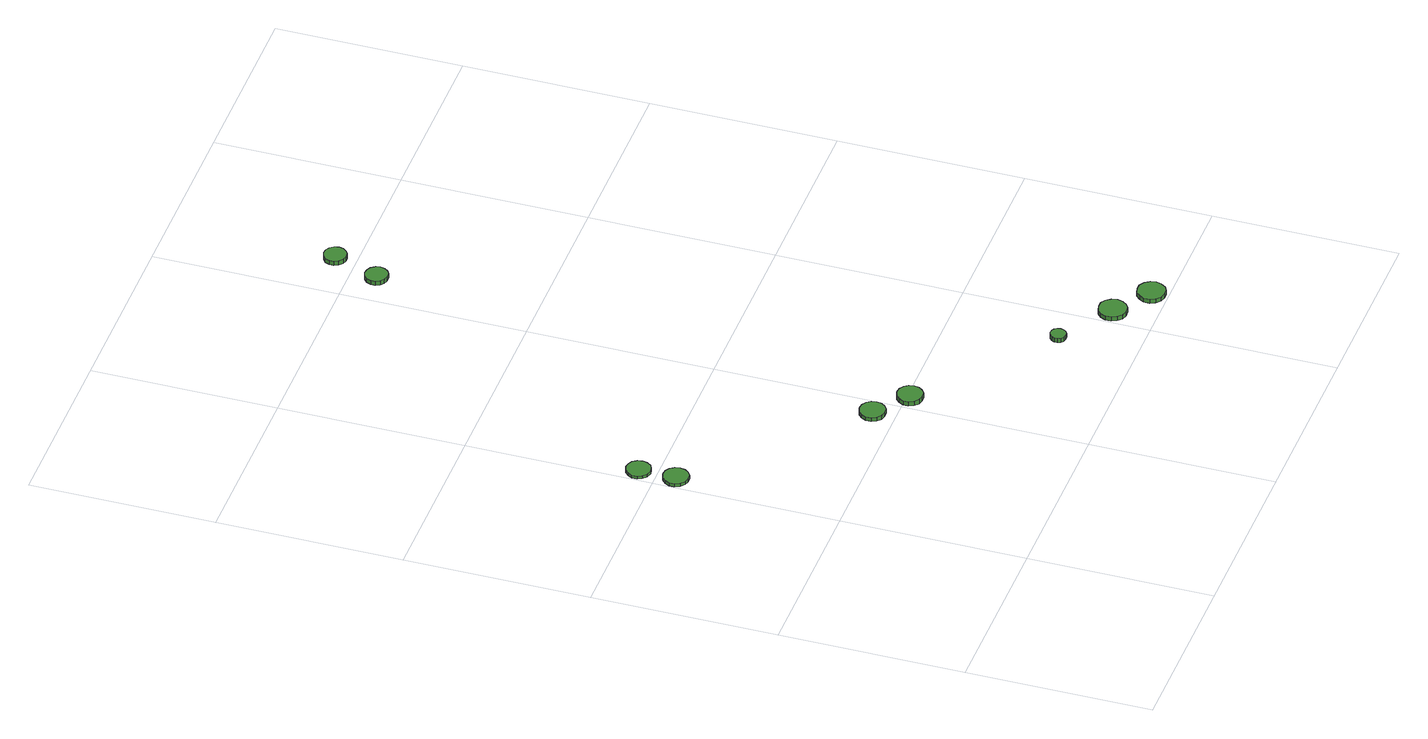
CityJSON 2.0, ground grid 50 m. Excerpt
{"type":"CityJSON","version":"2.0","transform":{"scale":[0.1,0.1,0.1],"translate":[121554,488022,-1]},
"CityObjects":{
"tree1":{"type":"SolitaryVegetationObject","attributes":{"function":"something"},"geometry":[{"type":"MultiSurface","lod":"1","boundaries":[[[0,1,2,3,4,5,6,7,8,9,10,11,12,13,14]],[[15,16,17,18,19,20,21,22,23,24,25,26,27,28,29]],[[0,29,28,1]],[[1,28,27,2]],[[2,27,26,3]],[[3,26,25,4]],[[4,25,24,5]],[[5,24,23,6]],[[6,23,22,7]],[[7,22,21,8]],[[8,21,20,9]],[[9,20,19,10]],[[10,19,18,11]],[[11,18,17,12]],[[12,17,16,13]],[[13,16,15,14]],[[14,15,29,0]]]}]},
"tree2":{"type":"SolitaryVegetationObject","attributes":{"function":"something"},"geometry":[{"type":"MultiSurface","lod":"1","boundaries":[[[30,31,32,33,34,35,36,37,38,39,40,41,42,43,44]],[[45,46,47,48,49,50,51,52,53,54,55,56,57,58,59]],[[30,59,58,31]],[[31,58,57,32]],[[32,57,56,33]],[[33,56,55,34]],[[34,55,54,35]],[[35,54,53,36]],[[36,53,52,37]],[[37,52,51,38]],[[38,51,50,39]],[[39,50,49,40]],[[40,49,48,41]],[[41,48,47,42]],[[42,47,46,43]],[[43,46,45,44]],[[44,45,59,30]]]}]},
"tree3":{"type":"SolitaryVegetationObject","attributes":{"function":"something"},"geometry":[{"type":"MultiSurface","lod":"1","boundaries":[[[60,61,62,63,64,65,66,67,68,69,70,71,72,73,74]],[[75,76,77,78,79,80,81,82,83,84,85,86,87,88,89]],[[60,89,88,61]],[[61,88,87,62]],[[62,87,86,63]],[[63,86,85,64]],[[64,85,84,65]],[[65,84,83,66]],[[66,83,82,67]],[[67,82,81,68]],[[68,81,80,69]],[[69,80,79,70]],[[70,79,78,71]],[[71,78,77,72]],[[72,77,76,73]],[[73,76,75,74]],[[74,75,89,60]]]}]},
"tree4":{"type":"SolitaryVegetationObject","attributes":{"function":"something"},"geometry":[{"type":"MultiSurface","lod":"1","boundaries":[[[90,91,92,93,94,95,96,97,98,99,100,101,102,103,104]],[[105,106,107,108,109,110,111,112,113,114,115,116,117,118,119]],[[90,119,118,91]],[[91,118,117,92]],[[92,117,116,93]],[[93,116,115,94]],[[94,115,114,95]],[[95,114,113,96]],[[96,113,112,97]],[[97,112,111,98]],[[98,111,110,99]],[[99,110,109,100]],[[100,109,108,101]],[[101,108,107,102]],[[102,107,106,103]],[[103,106,105,104]],[[104,105,119,90]]]}]},
"tree5":{"type":"SolitaryVegetationObject","attributes":{"function":"something"},"geometry":[{"type":"MultiSurface","lod":"1","boundaries":[[[120,121,122,123,124,125,126,127,128,129,130,131,132,133,134]],[[135,136,137,138,139,140,141,142,143,144,145,146,147,148,149]],[[120,149,148,121]],[[121,148,147,122]],[[122,147,146,123]],[[123,146,145,124]],[[124,145,144,125]],[[125,144,143,126]],[[126,143,142,127]],[[127,142,141,128]],[[128,141,140,129]],[[129,140,139,130]],[[130,139,138,131]],[[131,138,137,132]],[[132,137,136,133]],[[133,136,135,134]],[[134,135,149,120]]]}]},
"tree6":{"type":"SolitaryVegetationObject","attributes":{"function":"something"},"geometry":[{"type":"MultiSurface","lod":"1","boundaries":[[[150,151,152,153,154,155,156,157,158,159,160,161,162,163,164]],[[165,166,167,168,169,170,171,172,173,174,175,176,177,178,179]],[[150,179,178,151]],[[151,178,177,152]],[[152,177,176,153]],[[153,176,175,154]],[[154,175,174,155]],[[155,174,173,156]],[[156,173,172,157]],[[157,172,171,158]],[[158,171,170,159]],[[159,170,169,160]],[[160,169,168,161]],[[161,168,167,162]],[[162,167,166,163]],[[163,166,165,164]],[[164,165,179,150]]]}]},
"tree7":{"type":"SolitaryVegetationObject","attributes":{"function":"something"},"geometry":[{"type":"MultiSurface","lod":"1","boundaries":[[[180,181,182,183,184,185,186,187,188,189,190,191,192,193,194]],[[195,196,197,198,199,200,201,202,203,204,205,206,207,208,209]],[[180,209,208,181]],[[181,208,207,182]],[[182,207,206,183]],[[183,206,205,184]],[[184,205,204,185]],[[185,204,203,186]],[[186,203,202,187]],[[187,202,201,188]],[[188,201,200,189]],[[189,200,199,190]],[[190,199,198,191]],[[191,198,197,192]],[[192,197,196,193]],[[193,196,195,194]],[[194,195,209,180]]]}]},
"tree8":{"type":"SolitaryVegetationObject","attributes":{"function":"something"},"geometry":[{"type":"MultiSurface","lod":"1","boundaries":[[[210,211,212,213,214,215,216,217,218,219,220,221,222,223,224]],[[225,226,227,228,229,230,231,232,233,234,235,236,237,238,239]],[[210,239,238,211]],[[211,238,237,212]],[[212,237,236,213]],[[213,236,235,214]],[[214,235,234,215]],[[215,234,233,216]],[[216,233,232,217]],[[217,232,231,218]],[[218,231,230,219]],[[219,230,229,220]],[[220,229,228,221]],[[221,228,227,222]],[[222,227,226,223]],[[223,226,225,224]],[[224,225,239,210]]]}]},
"tree9":{"type":"SolitaryVegetationObject","attributes":{"function":"something"},"geometry":[{"type":"MultiSurface","lod":"1","boundaries":[[[240,241,242,243,244,245,246,247,248,249,250,251,252,253,254]],[[255,256,257,258,259,260,261,262,263,264,265,266,267,268,269]],[[240,269,268,241]],[[241,268,267,242]],[[242,267,266,243]],[[243,266,265,244]],[[244,265,264,245]],[[245,264,263,246]],[[246,263,262,247]],[[247,262,261,248]],[[248,261,260,249]],[[249,260,259,250]],[[250,259,258,251]],[[251,258,257,252]],[[252,257,256,253]],[[253,256,255,254]],[[254,255,269,240]]]}]}
},
"vertices":[
[74,950,18],[71,964,18],[63,975,18],[51,983,18],[36,984,18],[23,980,18],[12,970,18],[6,957,18],[6,943,18],[12,930,18],[23,920,18],[36,916,18],[51,917,18],[63,925,18],[71,936,18],[71,936,9],[63,925,9],[51,917,9],[36,916,9],[23,920,9],[12,930,9],[6,943,9],[6,957,9],[12,970,9],[23,980,9],[36,984,9],[51,983,9],[63,975,9],[71,964,9],[74,950,9],
[73,1050,17],[70,1063,17],[62,1075,17],[50,1081,17],[37,1083,17],[24,1079,17],[13,1069,17],[8,1057,17],[8,1043,17],[13,1031,17],[24,1021,17],[37,1017,17],[50,1019,17],[62,1025,17],[70,1037,17],[70,1037,9],[62,1025,9],[50,1019,9],[37,1017,9],[24,1021,9],[13,1031,9],[8,1043,9],[8,1057,9],[13,1069,9],[24,1079,9],[37,1083,9],[50,1081,9],[62,1075,9],[70,1063,9],[73,1050,9],
[484,560,24],[481,574,24],[473,585,24],[461,593,24],[446,594,24],[433,590,24],[422,580,24],[416,567,24],[416,553,24],[422,540,24],[433,530,24],[446,526,24],[461,527,24],[473,535,24],[481,546,24],[481,546,12],[473,535,12],[461,527,12],[446,526,12],[433,530,12],[422,540,12],[416,553,12],[416,567,12],[422,580,12],[433,590,12],[446,594,12],[461,593,12],[473,585,12],[481,574,12],[484,560,12],
[574,490,26],[571,504,26],[563,515,26],[551,523,26],[536,524,26],[523,520,26],[512,510,26],[506,497,26],[506,483,26],[512,470,26],[523,460,26],[536,456,26],[551,457,26],[563,465,26],[571,476,26],[571,476,13],[563,465,13],[551,457,13],[536,456,13],[523,460,13],[512,470,13],[506,483,13],[506,497,13],[512,510,13],[523,520,13],[536,524,13],[551,523,13],[563,515,13],[571,504,13],[574,490,13],
[911,210,30],[909,219,30],[904,226,30],[897,230,30],[888,231,30],[879,228,30],[873,222,30],[869,214,30],[869,206,30],[873,198,30],[879,192,30],[888,189,30],[897,190,30],[904,194,30],[909,201,30],[909,201,17],[904,194,17],[897,190,17],[888,189,17],[879,192,17],[873,198,17],[869,206,17],[869,214,17],[873,222,17],[879,228,17],[888,231,17],[897,230,17],[904,226,17],[909,219,17],[911,210,17],
[1068,110,33],[1064,125,33],[1055,138,33],[1042,146,33],[1026,147,33],[1011,143,33],[1000,132,33],[993,118,33],[993,102,33],[1000,88,33],[1011,77,33],[1026,73,33],[1042,74,33],[1055,82,33],[1064,95,33],[1064,95,20],[1055,82,20],[1042,74,20],[1026,73,20],[1011,77,20],[1000,88,20],[993,102,20],[993,118,20],[1000,132,20],[1011,143,20],[1026,147,20],[1042,146,20],[1055,138,20],[1064,125,20],[1068,110,20],
[1168,40,33],[1164,55,33],[1155,68,33],[1142,76,33],[1126,77,33],[1111,73,33],[1100,62,33],[1093,48,33],[1093,32,33],[1100,18,33],[1111,7,33],[1126,3,33],[1142,4,33],[1155,12,33],[1164,25,33],[1164,25,21],[1155,12,21],[1142,4,21],[1126,3,21],[1111,7,21],[1100,18,21],[1093,32,21],[1093,48,21],[1100,62,21],[1111,73,21],[1126,77,21],[1142,76,21],[1155,68,21],[1164,55,21],[1168,40,21],
[621,1930,26],[618,1942,26],[610,1953,26],[599,1959,26],[587,1960,26],[575,1956,26],[565,1948,26],[560,1936,26],[560,1924,26],[565,1912,26],[575,1904,26],[587,1900,26],[599,1901,26],[610,1907,26],[618,1918,26],[618,1918,13],[610,1907,13],[599,1901,13],[587,1900,13],[575,1904,13],[565,1912,13],[560,1924,13],[560,1936,13],[565,1948,13],[575,1956,13],[587,1960,13],[599,1959,13],[610,1953,13],[618,1942,13],[621,1930,13],
[651,2050,39],[648,2062,39],[640,2073,39],[629,2079,39],[617,2080,39],[605,2076,39],[595,2068,39],[590,2056,39],[590,2044,39],[595,2032,39],[605,2024,39],[617,2020,39],[629,2021,39],[640,2027,39],[648,2038,39],[648,2038,26],[640,2027,26],[629,2021,26],[617,2020,26],[605,2024,26],[595,2032,26],[590,2044,26],[590,2056,26],[595,2068,26],[605,2076,26],[617,2080,26],[629,2079,26],[640,2073,26],[648,2062,26],[651,2050,26]
]}
